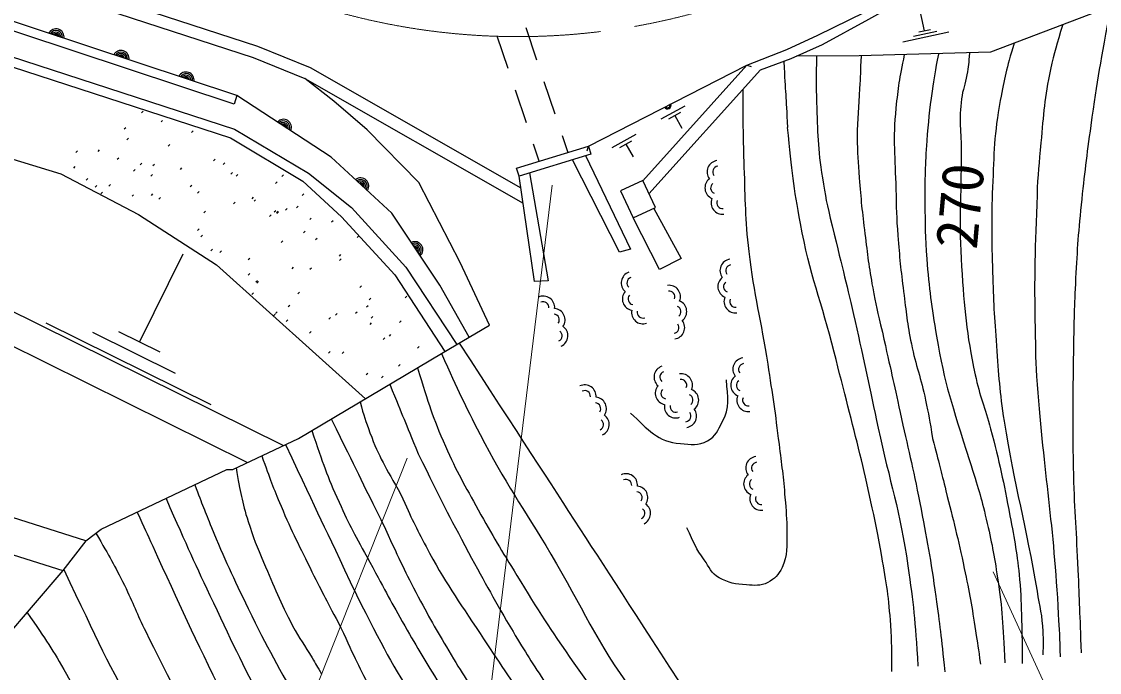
# Model space of a CAD drawing. Units: millimetres, scale not verified. Extents: x 40000 to 680000, y 20000 to 380000.
# Drawn here: x 184666 to 231868, y 242828 to 271356 of the extents above; entities that cross this region are included whole.
import ezdxf
from ezdxf.enums import TextEntityAlignment as Align

# ---------------------------------------------------------------- set-up
doc = ezdxf.new("R2010")
doc.units = ezdxf.units.MM
doc.header["$LTSCALE"] = 1000
doc.linetypes.add('CHAIN', pattern=[18.5, 12, -1.5, 3.5, -1.5])
for name, color, linetype, lineweight in [('M-BGD', 7, 'Continuous', 25), ('M-BMK', 2, 'CHAIN', 13), ('M-STR-HTXT', 7, 'Continuous', 13)]:
    doc.layers.add(name, color=color, linetype=linetype, lineweight=lineweight)
doc.styles.add('ＭＳ ゴシック', font='')
doc.styles.get('ＭＳ ゴシック').set_extended_font_data('MS Gothic')

msp = doc.modelspace()

# ---------------------------------------------------------------- linework, layer by layer
at = {"layer": 'M-BGD'}
for p, q in [((224209, 270943), (223979, 272025)), ((206743, 271098), (207221, 269676)), ((224463, 270997), (223956, 270890)), ((205974, 269292), (205495, 270713)), ((225280, 270889), (223253, 270457)), ((224745, 270916), (223731, 270700)), ((209493, 265898), (216422, 269449)), ((216422, 269449), (216624, 269384)), ((207540, 268729), (208019, 267307)), ((206772, 266923), (206293, 268344)), ((212671, 267089), (213724, 267669)), ((189923, 267359), (189994, 267429)), ((213011, 267094), (213538, 267383)), ((213275, 267239), (213584, 266677)), ((189159, 266648), (189229, 266718)), ((190773, 266954), (190844, 267025)), ((189281, 266172), (189351, 266243)), ((192110, 266497), (192181, 266568)), ((208338, 266359), (208586, 265621)), ((210531, 265833), (211583, 266413)), ((191084, 265897), (191155, 265968)), ((207339, 265239), (207091, 265975)), ((209428, 265696), (209493, 265898)), ((210871, 265838), (211397, 266128)), ((211134, 265983), (211443, 265421)), ((187039, 265618), (187110, 265689)), ((188014, 265665), (188084, 265736)), ((188850, 265318), (188920, 265388)), ((193073, 265254), (193143, 265325)), ((186949, 264928), (187020, 264999)), ((189564, 264796), (189635, 264867)), ((189859, 265080), (189929, 265151)), ((190420, 265040), (190491, 265111)), ((191622, 264878), (191692, 264948)), ((193499, 265094), (193570, 265165)), ((195752, 265087), (195761, 265096)), ((187496, 264400), (187567, 264470)), ((190325, 264585), (190396, 264656)), ((193826, 264670), (193897, 264741)), ((194060, 264577), (194131, 264647)), ((196069, 264568), (196140, 264638)), ((187891, 264099), (187961, 264170)), ((188145, 263811), (188216, 263882)), ((188492, 264145), (188562, 264216)), ((192057, 264120), (192128, 264191)), ((192366, 263834), (192437, 263905)), ((195784, 264257), (195855, 264328)), ((189504, 263698), (189575, 263768)), ((190351, 263738), (190422, 263808)), ((190684, 263578), (190755, 263648)), ((193950, 263371), (194021, 263442)), ((194758, 263590), (194828, 263661)), ((194847, 263478), (194918, 263549)), ((196959, 263736), (197030, 263807)), ((192649, 262970), (192720, 263041)), ((195727, 263009), (195798, 263080)), ((195834, 262974), (195905, 263045)), ((195844, 262941), (195914, 263012)), ((196232, 263092), (196302, 263163)), ((196703, 263191), (196773, 263262)), ((195519, 262813), (195590, 262884)), ((197284, 262673), (197354, 262743)), ((198246, 262571), (198317, 262642)), ((192368, 262194), (192439, 262264)), ((192519, 261916), (192590, 261987)), ((197012, 262097), (197083, 262167)), ((196032, 261675), (196103, 261746)), ((197541, 261799), (197612, 261869)), ((199356, 261885), (199427, 261956)), ((189833, 257311), (191743, 261169)), ((192953, 261314), (193024, 261385)), ((193344, 261229), (193415, 261300)), ((198583, 261070), (198654, 261140)), ((194587, 260921), (194658, 260992)), ((196512, 260525), (196582, 260596)), ((197293, 260498), (197363, 260569)), ((198594, 260887), (198665, 260958)), ((194593, 260237), (194664, 260308)), ((194928, 259942), (194999, 260013)), ((194968, 259890), (195038, 259960)), ((199485, 259707), (199555, 259778)), ((194748, 259389), (194819, 259460)), ((196766, 259426), (196836, 259496)), ((199885, 259155), (199955, 259226)), ((201461, 259247), (201532, 259318)), ((196345, 258861), (196416, 258932)), ((199779, 258846), (199850, 258917)), ((195699, 258456), (195770, 258526)), ((195794, 258556), (195864, 258627)), ((196261, 258209), (196331, 258280)), ((198126, 258309), (198197, 258380)), ((198412, 258489), (198483, 258560)), ((199290, 258568), (199361, 258639)), ((199975, 258353), (200046, 258423)), ((201224, 258163), (201295, 258233)), ((192973, 254556), (185739, 258137)), ((191403, 255933), (187786, 257724)), ((190738, 256863), (188929, 257759)), ((197282, 257697), (197353, 257768)), ((199926, 258078), (199997, 258148)), ((200499, 257419), (200569, 257490)), ((200773, 257565), (200843, 257636)), ((198115, 256826), (198186, 256897)), ((198708, 256814), (198778, 256884)), ((202003, 257039), (202074, 257109)), ((201177, 256255), (201248, 256325)), ((199754, 255881), (199824, 255952)), ((200433, 255739), (200504, 255810))]:
    msp.add_line(p, q, dxfattribs=at)
for points in [[(83876, 317074), (103320, 305830), (104590, 304899), (108738, 302359), (111956, 300496), (117120, 297702), (122454, 295162), (128974, 292284), (132106, 291014), (141504, 287627), (160072, 281650), (194995, 270281), (197300, 269339), (206528, 264069)], [(83610, 316614), (103029, 305385), (104294, 304458), (108467, 301903), (111696, 300033), (116880, 297229), (122233, 294680), (128767, 291795), (131917, 290518), (141333, 287124), (159908, 281144), (194812, 269783), (197067, 268861), (206626, 263402)], [(85794, 308519), (104844, 297364), (107807, 295755), (109162, 295162), (117967, 293046), (120084, 291945), (124740, 289828), (129651, 287796), (133969, 286188), (141839, 283569), (142975, 283259), (193987, 266639), (197228, 264713), (199119, 263212), (201498, 260585), (203724, 257200)], [(86372, 307694), (104637, 296998), (107622, 295377), (109027, 294763), (117819, 292649), (119900, 291567), (124573, 289443), (129497, 287405), (133829, 285792), (141717, 283167), (142855, 282856), (193813, 266255), (196989, 264366), (198684, 262804), (201019, 260256), (203197, 256891)], [(196128, 252771), (182406, 259564), (137928, 274177), (121771, 279787), (95048, 295288), (91870, 299851)], [(91870, 299851), (109111, 291417), (131945, 282611), (176298, 267767), (186384, 264677), (189793, 262902), (193202, 260700), (199723, 254826)], [(211877, 264375), (216422, 269449), (218184, 270137), (219533, 270754), (221596, 271768), (223439, 272809), (225607, 274442), (227485, 276101), (229114, 277792), (230792, 279761), (231763, 280939), (233515, 283407), (235144, 286353), (236083, 288519), (237091, 291375), (237508, 292877), (238130, 295799), (238239, 296849), (238320, 298828)], [(212140, 263808), (217025, 269247), (218375, 269731), (219736, 270355), (221768, 271456), (223635, 272510), (225832, 274165), (227732, 275843), (229379, 277552), (231066, 279532), (232047, 280722), (233818, 283216), (235465, 286195), (236416, 288389), (237432, 291268), (237855, 292792), (238483, 295743), (238594, 296813), (238798, 298833)], [(240395, 297533), (241919, 289913), (241919, 289405), (239210, 277044), (238617, 276366), (234722, 273064), (233283, 272387), (227102, 270016), (221345, 269847), (218601, 269835)], [(193970, 267740), (135447, 287156), (130138, 289216), (122148, 292740), (117603, 295013)], [(194093, 268111), (135579, 287523), (130287, 289576), (122314, 293093), (117777, 295362)], [(187478, 248596), (131465, 266435), (106891, 277408), (96930, 292714)], [(96930, 292714), (113390, 282735), (121131, 277639), (156678, 265867), (183969, 257291), (194560, 252033)], [(107078, 277115), (130098, 265086), (186472, 247294)], [(203057, 256808), (205165, 258046), (203869, 260798), (202057, 264296), (199794, 266613), (198338, 267864), (197067, 268861)], [(204262, 257516), (202990, 259803), (200877, 262964), (198231, 265414), (194093, 268111), (193970, 267740)], [(209368, 265478), (211330, 261379), (210851, 261246), (208793, 265302)], [(206916, 264728), (207726, 259985), (207131, 259959), (206452, 264586)], [(212355, 263168), (213550, 260971), (212609, 260491), (211446, 262746)], [(187478, 248596), (188156, 249104), (193659, 251728), (193913, 251728), (196792, 253083), (203057, 256808)], [(187478, 248596), (186472, 247294), (181270, 241222), (180107, 239890), (177572, 236912), (175456, 234287), (170968, 229038)]]:
    msp.add_lwpolyline(points, dxfattribs=at)
for points in [[(206345, 264935), (209493, 265898), (209599, 265549), (206452, 264586)], [(211446, 262746), (212422, 263199), (211873, 264384), (210897, 263931)]]:
    msp.add_lwpolyline(points, close=True, dxfattribs=at)
for centre, radius, start, end in [((186174, 270681), 354, 350.4433, 152.8485), ((186174, 270681), 283, 352.6674, 150.6245), ((186174, 270681), 212, 356.4137, 146.8782), ((186174, 270681), 142, 4.1254, 139.1664), ((186174, 270681), 100, 14.4431, 128.8487), ((186174, 270681), 100, 14.4431, 128.8487), ((189022, 269736), 354, 350.4433, 152.8485), ((189022, 269736), 283, 352.6674, 150.6245), ((189022, 269736), 212, 356.4137, 146.8782), ((189022, 269736), 142, 4.1254, 139.1664), ((189022, 269736), 100, 14.4431, 128.8487), ((189022, 269736), 100, 14.4431, 128.8487), ((191869, 268791), 354, 350.4433, 152.8485), ((191869, 268791), 283, 352.6674, 150.6245), ((191869, 268791), 212, 356.4137, 146.8782), ((191869, 268791), 142, 4.1254, 139.1664), ((191869, 268791), 100, 14.4431, 128.8487), ((191869, 268791), 100, 14.4431, 128.8487), ((212957, 267674), 150, 207.1348, 27.1348), ((212957, 267674), 120, 207.1348, 27.1348), ((212957, 267674), 100, 207.1348, 27.1348), ((212957, 267674), 100, 207.1348, 27.1348), ((212957, 267674), 100, 207.1348, 27.1348), ((212957, 267674), 100, 207.1348, 27.1348), ((196132, 266717), 354, 335.7114, 138.1166), ((196132, 266717), 283, 337.9355, 135.8926), ((196132, 266717), 212, 341.6818, 132.1463), ((196132, 266717), 142, 349.3935, 124.4345), ((196132, 266717), 100, 359.7112, 114.1169), ((196132, 266717), 100, 359.7112, 114.1169), ((215184, 264765), 500, 97.4509, 217.4509), ((215184, 264765), 250, 97.4509, 217.4509), ((199517, 264149), 354, 325.9923, 128.3975), ((199517, 264149), 283, 328.2164, 126.1735), ((199517, 264149), 212, 331.9627, 122.4272), ((215091, 264064), 500, 127.4509, 247.4509), ((199517, 264149), 142, 339.6744, 114.7154), ((199517, 264149), 100, 349.9921, 104.3978), ((199517, 264149), 100, 349.9921, 104.3978), ((215091, 264064), 250, 127.4509, 247.4509), ((215361, 263411), 500, 157.4509, 277.4509), ((215361, 263411), 250, 157.4509, 277.4509), ((201888, 261354), 354, 312.5617, 114.9669), ((201888, 261354), 283, 314.7857, 112.7428), ((201888, 261354), 212, 318.5321, 108.9965), ((201888, 261354), 142, 326.2438, 101.2848), ((201888, 261354), 100, 336.5614, 90.9671), ((201888, 261354), 100, 336.5614, 90.9671), ((215750, 260440), 500, 97.4509, 217.4509), ((215750, 260440), 250, 97.4509, 217.4509), ((211425, 259899), 500, 109.2264, 229.2264), ((211425, 259899), 250, 109.2264, 229.2264), ((215657, 259739), 500, 127.4509, 247.4509), ((213023, 259295), 500, 337.6668, 97.6668), ((215657, 259739), 250, 127.4509, 247.4509), ((207513, 258824), 500, 354.9606, 114.9606), ((211477, 259194), 500, 139.2264, 259.2264), ((211477, 259194), 250, 139.2264, 259.2264), ((213023, 259295), 250, 337.6668, 97.6668), ((215927, 259086), 500, 157.4509, 277.4509), ((215927, 259086), 250, 157.4509, 277.4509), ((207513, 258824), 250, 354.9606, 114.9606), ((207967, 258282), 500, 324.9606, 84.9606), ((211875, 258609), 500, 169.2264, 289.2264), ((213296, 258643), 250, 307.6668, 67.6668), ((213296, 258643), 500, 307.6668, 67.6668), ((207967, 258282), 250, 324.9606, 84.9606), ((211875, 258609), 250, 169.2264, 289.2264), ((213206, 257941), 500, 277.6668, 37.6668), ((208090, 257585), 250, 294.9606, 54.9606), ((208090, 257585), 500, 294.9606, 54.9606), ((213206, 257941), 250, 277.6668, 37.6668), ((216315, 256116), 500, 97.4509, 217.4509), ((216315, 256116), 250, 97.4509, 217.4509), ((212864, 255773), 500, 109.2264, 229.2264), ((212864, 255773), 250, 109.2264, 229.2264), ((213545, 255419), 500, 337.6668, 97.6668), ((209325, 254931), 500, 354.9606, 114.9606), ((212916, 255068), 500, 139.2264, 259.2264), ((213545, 255419), 250, 337.6668, 97.6668), ((216222, 255415), 500, 127.4509, 247.4509), ((216222, 255415), 250, 127.4509, 247.4509), ((209325, 254931), 250, 354.9606, 114.9606), ((212916, 255068), 250, 139.2264, 259.2264), ((213818, 254766), 250, 307.6668, 67.6668), ((213818, 254766), 500, 307.6668, 67.6668), ((216492, 254761), 500, 157.4509, 277.4509), ((209779, 254390), 250, 324.9606, 84.9606), ((209779, 254390), 500, 324.9606, 84.9606), ((213314, 254483), 500, 169.2264, 289.2264), ((213314, 254483), 250, 169.2264, 289.2264), ((216492, 254761), 250, 157.4509, 277.4509), ((209901, 253693), 500, 294.9606, 54.9606), ((213727, 254065), 250, 277.6668, 37.6668), ((213727, 254065), 500, 277.6668, 37.6668), ((209901, 253693), 250, 294.9606, 54.9606), ((216881, 251791), 500, 97.4509, 217.4509), ((216881, 251791), 250, 97.4509, 217.4509), ((211137, 251039), 500, 354.9606, 114.9606), ((211137, 251039), 250, 354.9606, 114.9606), ((216788, 251090), 500, 127.4509, 247.4509), ((216788, 251090), 250, 127.4509, 247.4509), ((211591, 250497), 250, 324.9606, 84.9606), ((211591, 250497), 500, 324.9606, 84.9606), ((211713, 249801), 500, 294.9606, 54.9606), ((217058, 250437), 500, 157.4509, 277.4509), ((217058, 250437), 250, 157.4509, 277.4509), ((211713, 249801), 250, 294.9606, 54.9606)]:
    msp.add_arc(centre, radius, start, end, dxfattribs=at)
for points, knots in [([(231082, 243685), (231016, 245458), (230999, 245906), (230938, 247330), (230869, 248949), (230786, 249854), (230743, 251474), (230687, 253590), (230717, 254777), (230743, 256893), (230757, 258051), (230773, 258700), (230828, 259856), (230892, 261214), (230944, 261975), (231082, 263328), (231220, 264687), (231319, 265446), (231505, 266799), (231787, 268855), (231923, 269526), (232378, 272040)], [0, 0, 0, 0, 1, 1, 1, 2, 2, 2, 3, 3, 3, 4, 4, 4, 5, 5, 5, 6, 6, 6, 7, 7, 7, 7]), ([(230267, 271230), (229974, 270318), (229903, 270035), (229727, 269254), (229449, 268018), (229421, 267299), (229304, 266037), (229221, 265145), (229166, 264646), (229134, 263751), (229054, 261470), (229000, 260191), (229050, 257909), (229070, 256950), (229060, 256410), (229134, 255454), (229440, 251513), (229862, 249325), (230066, 245378), (230103, 244651), (230123, 244411), (230150, 243516)], [0, 0, 0, 0, 1, 1, 1, 2, 2, 2, 3, 3, 3, 4, 4, 4, 5, 5, 5, 6, 6, 6, 7, 7, 7, 7]), ([(228130, 270411), (227794, 269255), (227710, 268891), (227526, 267900), (227252, 266431), (227249, 265582), (227187, 264090), (227127, 262636), (227149, 261819), (227187, 260364), (227220, 259106), (227264, 258402), (227356, 257147), (227452, 255854), (227491, 255125), (227695, 253845), (228161, 250918), (228640, 249317), (229134, 246394), (229251, 245703), (229358, 245317), (229388, 244616), (229405, 244220), (229410, 244074), (229388, 243600)], [0, 0, 0, 0, 1, 1, 1, 2, 2, 2, 3, 3, 3, 4, 4, 4, 5, 5, 5, 6, 6, 6, 7, 7, 7, 8, 8, 8, 8]), ([(219482, 269847), (219459, 268880), (219462, 268608), (219482, 267815), (219515, 266522), (219535, 265791), (219736, 264513), (219867, 263680), (219923, 263382), (220160, 262396)], [0, 0, 0, 0, 1, 1, 1, 2, 2, 2, 3, 3, 3, 3]), ([(221430, 269847), (221401, 269154), (221393, 268979), (221367, 268423), (221329, 267590), (221253, 267125), (221260, 266291), (221267, 265596), (221291, 265206), (221345, 264513), (221419, 263552), (221480, 263015), (221599, 262058), (221714, 261129), (221767, 260607), (221938, 259687), (222080, 258922), (222138, 258663), (222361, 257740)], [0, 0, 0, 0, 1, 1, 1, 2, 2, 2, 3, 3, 3, 4, 4, 4, 5, 5, 5, 6, 6, 6, 6]), ([(223324, 269905), (223098, 268826), (223048, 268483), (222954, 267561), (222813, 266179), (222920, 265394), (222954, 264005), (222973, 263211), (222977, 262765), (223038, 261973), (223113, 261012), (223170, 260474), (223292, 259518), (223407, 258622), (223448, 258116), (223631, 257232), (223833, 256257), (224052, 255736), (224254, 254762), (224390, 254109), (224432, 253888), (224562, 253083)], [0, 0, 0, 0, 1, 1, 1, 2, 2, 2, 3, 3, 3, 4, 4, 4, 5, 5, 5, 6, 6, 6, 7, 7, 7, 7]), ([(224816, 269932), (224669, 269157), (224633, 268943), (224540, 268306), (224417, 267457), (224369, 266977), (224308, 266122), (224234, 265066), (224216, 264471), (224224, 263412), (224230, 262453), (224237, 261914), (224308, 260957), (224408, 259628), (224509, 258885), (224732, 257570), (225100, 255397), (225393, 254635), (226179, 252116)], [0, 0, 0, 0, 1, 1, 1, 2, 2, 2, 3, 3, 3, 4, 4, 4, 5, 5, 5, 6, 6, 6, 6]), ([(226181, 269989), (226139, 269530), (226125, 269397), (226062, 269021), (225992, 268605), (225884, 268385), (225828, 267968), (225703, 267052), (225816, 266525), (225815, 265601), (225811, 263655), (225706, 262560), (225832, 260618), (225953, 258756), (226036, 257702), (226425, 255877), (226626, 254935), (226858, 254438), (227102, 253506), (227489, 252032), (227669, 251195), (227949, 249696), (228151, 248611), (228267, 248001), (228372, 246902), (228438, 246210), (228435, 245819), (228457, 245124), (228480, 244381), (228480, 244139), (228480, 243221)], [0, 0, 0, 0, 1, 1, 1, 2, 2, 2, 3, 3, 3, 4, 4, 4, 5, 5, 5, 6, 6, 6, 7, 7, 7, 8, 8, 8, 9, 9, 9, 10, 10, 10, 10]), ([(216251, 268385), (216254, 266745), (216257, 266307), (216302, 264977), (216351, 263533), (216343, 262719), (216510, 261284), (216736, 259339), (217044, 258276), (217342, 256342), (217553, 254973), (217668, 254205), (217837, 252831), (217948, 251918), (218025, 251407), (218097, 250490), (218143, 249902), (218184, 249572), (218175, 248982), (218165, 248367), (218228, 247978), (217967, 247421), (217817, 247102), (217654, 246934), (217342, 246771), (217016, 246601), (216773, 246643), (216406, 246667), (215924, 246698), (215633, 246747), (215210, 246979), (214862, 247169), (214792, 247438), (214560, 247759), (214194, 248264), (214109, 248499), (213805, 249164)], [0, 0, 0, 0, 1, 1, 1, 2, 2, 2, 3, 3, 3, 4, 4, 4, 5, 5, 5, 6, 6, 6, 7, 7, 7, 8, 8, 8, 9, 9, 9, 10, 10, 10, 11, 11, 11, 12, 12, 12, 12]), ([(222778, 242870), (222785, 243828), (222775, 244107), (222726, 244898), (222653, 246084), (222548, 246746), (222336, 247915), (221697, 251446), (221124, 253381), (220255, 256862), (219703, 259073), (219180, 260263), (218773, 262506), (218477, 264138), (218397, 264731), (218212, 266714)], [0, 0, 0, 0, 1, 1, 1, 2, 2, 2, 3, 3, 3, 4, 4, 4, 5, 5, 5, 5]), ([(220160, 262396), (220661, 260376), (220790, 259852), (221166, 258215), (221584, 256391), (221785, 255362), (222180, 253533), (222689, 251176), (223139, 249886), (223480, 247499), (223724, 245791), (223789, 245180), (223922, 243104)], [0, 0, 0, 0, 1, 1, 1, 2, 2, 2, 3, 3, 3, 4, 4, 4, 4]), ([(222361, 257740), (222744, 256028), (222840, 255597), (223142, 254222), (223482, 252679), (223699, 251820), (224001, 250269), (224312, 248671), (224478, 247772), (224703, 246160), (224882, 244873), (224932, 244444), (225093, 242857)], [0, 0, 0, 0, 1, 1, 1, 2, 2, 2, 3, 3, 3, 4, 4, 4, 4]), ([(203057, 256808), (203812, 255100), (204047, 254621), (204750, 253252), (205836, 251141), (206629, 250059), (207841, 248018), (209242, 245661), (209815, 244201), (211439, 241992), (211984, 241251), (212169, 240978), (212878, 240129)], [0, 0, 0, 0, 1, 1, 1, 2, 2, 2, 3, 3, 3, 4, 4, 4, 4]), ([(202009, 256184), (202508, 254553), (202650, 254048), (203226, 252744), (203723, 251622), (204078, 251028), (204666, 249950), (205290, 248805), (205681, 248186), (206359, 247072), (208189, 244062), (208938, 243126), (211439, 239621)], [0, 0, 0, 0, 1, 1, 1, 2, 2, 2, 3, 3, 3, 4, 4, 4, 4]), ([(211334, 254196), (212102, 253488), (212521, 252926), (213519, 252857), (213983, 252825), (214292, 252756), (214703, 252974), (215067, 253167), (215159, 253442), (215353, 253806), (215694, 254446), (215592, 254883), (215535, 255653)], [0, 0, 0, 0, 1, 1, 1, 2, 2, 2, 3, 3, 3, 4, 4, 4, 4]), ([(199490, 254688), (199661, 254050), (199734, 253857), (199924, 253337), (200331, 252226), (200588, 251856), (201279, 250628)], [0, 0, 0, 0, 1, 1, 1, 2, 2, 2, 2]), ([(197377, 253431), (197884, 251933), (198027, 251484), (198570, 250289), (199046, 249238), (199242, 248876), (199924, 247664)], [0, 0, 0, 0, 1, 1, 1, 2, 2, 2, 2]), ([(224562, 253083), (224851, 251972), (224923, 251686), (225145, 250789), (225474, 249462), (225674, 248721), (225951, 247382), (226171, 246321), (226281, 245723), (226445, 244651), (226533, 244083), (226561, 243898), (226653, 243195)], [0, 0, 0, 0, 1, 1, 1, 2, 2, 2, 3, 3, 3, 4, 4, 4, 4]), ([(195183, 252321), (195562, 251263), (195675, 250970), (196030, 250120), (196508, 248973), (196832, 248354), (197384, 247241), (197864, 246274), (198028, 245961), (198654, 244786)], [0, 0, 0, 0, 1, 1, 1, 2, 2, 2, 3, 3, 3, 3]), ([(202041, 252406), (203074, 250313), (203344, 249754), (204242, 248088), (204980, 246719), (205400, 245955), (206190, 244616), (206726, 243707), (207047, 243210), (207629, 242330), (208075, 241657), (208330, 241283), (208814, 240637), (209378, 239885), (209591, 239644), (210338, 238774)], [0, 0, 0, 0, 1, 1, 1, 2, 2, 2, 3, 3, 3, 4, 4, 4, 5, 5, 5, 5]), ([(226179, 252116), (226562, 250905), (226672, 250558), (226913, 249541), (227150, 248544), (227254, 247978), (227408, 246966), (227627, 245525), (227632, 245005), (227720, 243247)], [0, 0, 0, 0, 1, 1, 1, 2, 2, 2, 3, 3, 3, 3]), ([(194062, 251798), (194258, 250689), (194306, 250342), (194590, 249442), (194814, 248734), (194976, 248348), (195268, 247664), (195738, 246561), (195979, 245931), (196538, 244870), (196836, 244303), (197067, 244021), (197392, 243468), (197556, 243190), (197609, 243101), (197808, 242754)], [0, 0, 0, 0, 1, 1, 1, 2, 2, 2, 3, 3, 3, 4, 4, 4, 5, 5, 5, 5]), ([(192254, 251058), (192587, 250156), (192686, 249914), (192982, 249188), (193556, 247776), (193926, 247004), (194590, 245632), (195474, 243808), (195827, 243216), (197046, 241060)], [0, 0, 0, 0, 1, 1, 1, 2, 2, 2, 3, 3, 3, 3]), ([(190992, 250457), (191965, 248243), (192224, 247657), (193066, 245886), (193956, 244016), (194422, 242950), (195437, 241145), (195793, 240512), (195908, 240297), (196368, 239536)], [0, 0, 0, 0, 1, 1, 1, 2, 2, 2, 3, 3, 3, 3]), ([(201279, 250628), (201760, 249533), (201921, 249220), (202380, 248342), (203191, 246788), (203789, 245997), (204750, 244532), (205586, 243259), (206048, 242540), (206952, 241314), (207748, 240233), (208031, 239879), (209068, 238605)], [0, 0, 0, 0, 1, 1, 1, 2, 2, 2, 3, 3, 3, 4, 4, 4, 4]), ([(189726, 249852), (190056, 249126), (190142, 248942), (190410, 248360), (191590, 245796), (192233, 244350), (193490, 241822), (194155, 240485), (194422, 239667), (195268, 238436), (195429, 238201), (195481, 238111), (195691, 237843)], [0, 0, 0, 0, 1, 1, 1, 2, 2, 2, 3, 3, 3, 4, 4, 4, 4]), ([(187923, 248929), (188543, 247856), (188720, 247558), (189172, 246648), (189560, 245866), (189715, 245398), (190103, 244616), (191050, 242708), (191596, 241646), (192643, 239790), (193474, 238318), (193760, 237836), (194844, 236065)], [0, 0, 0, 0, 1, 1, 1, 2, 2, 2, 3, 3, 3, 4, 4, 4, 4]), ([(200602, 249104), (201261, 247674), (201439, 247277), (202041, 246140), (202575, 245133), (202891, 244577), (203480, 243600), (204049, 242658), (204378, 242135), (205004, 241230), (205678, 240256), (206011, 239673), (206782, 238774), (207072, 238437), (207172, 238315), (207544, 237928)], [0, 0, 0, 0, 1, 1, 1, 2, 2, 2, 3, 3, 3, 4, 4, 4, 5, 5, 5, 5]), ([(186513, 247347), (188032, 244152), (188420, 243242), (189849, 240722), (190646, 239315), (191064, 238507), (191966, 237166), (192258, 236732), (192353, 236582), (192728, 236065)], [0, 0, 0, 0, 1, 1, 1, 2, 2, 2, 3, 3, 3, 3]), ([(199924, 247664), (200640, 246310), (200829, 245948), (201448, 244870), (202024, 243867), (202350, 243306), (202972, 242330), (203357, 241727), (203578, 241392), (203988, 240806), (204866, 239555), (205239, 239169), (206444, 237758)], [0, 0, 0, 0, 1, 1, 1, 2, 2, 2, 3, 3, 3, 4, 4, 4, 4]), ([(199332, 246225), (200512, 243912), (200847, 243201), (202041, 241399), (202994, 239960), (203369, 239461), (204666, 237843)], [0, 0, 0, 0, 1, 1, 1, 2, 2, 2, 2]), ([(184903, 245463), (185761, 244212), (186022, 243851), (186632, 242754), (187135, 241849), (187339, 241301), (187817, 240383), (188878, 238345), (189315, 237700), (190780, 235303)], [0, 0, 0, 0, 1, 1, 1, 2, 2, 2, 3, 3, 3, 3]), ([(198654, 244786), (199257, 243444), (199442, 243064), (200009, 241992), (200786, 240523), (201201, 239671), (202210, 238351), (202653, 237773), (202812, 237556), (203396, 236912)], [0, 0, 0, 0, 1, 1, 1, 2, 2, 2, 3, 3, 3, 3])]:
    msp.add_open_spline(points, degree=3, knots=knots, dxfattribs=at)
for points in [[(218043, 269593), (218128, 268154), (218128, 268154), (218212, 266714)], [(203834, 257265), (209118, 249120), (209118, 249120), (214402, 240976)], [(200787, 255459), (201414, 253932), (201414, 253932), (202041, 252406)], [(198228, 253937), (199415, 251520), (199415, 251520), (200602, 249104)], [(196222, 252815), (197777, 249520), (197777, 249520), (199332, 246225)]]:
    msp.add_open_spline(points, degree=3, dxfattribs=at)
at = {"layer": 'M-BMK'}
msp.add_arc((206405, 300146), 29449, 253.7129, 32.1597, dxfattribs=at)
at = {"layer": 'M-STR-HTXT'}
for p, q in [((201550, 252227), (192211, 228627)), ((227209, 247245), (231690, 237467))]:
    msp.add_line(p, q, dxfattribs=at)
msp.add_lwpolyline([(207906, 264180), (202566, 220378), (177366, 220378)], dxfattribs=at)
msp.add_arc((168210, 349698), 122721, 212.88215, 280.95904, dxfattribs=at)

# ---------------------------------------------------------------- texts
at = {"layer": 'M-BGD', "style": 'ＭＳ ゴシック'}
msp.add_text('270', height=1833, rotation=84.781, dxfattribs=at).set_placement((227043, 261280), align=Align.BOTTOM_LEFT)

doc.saveas('drawing.dxf')
